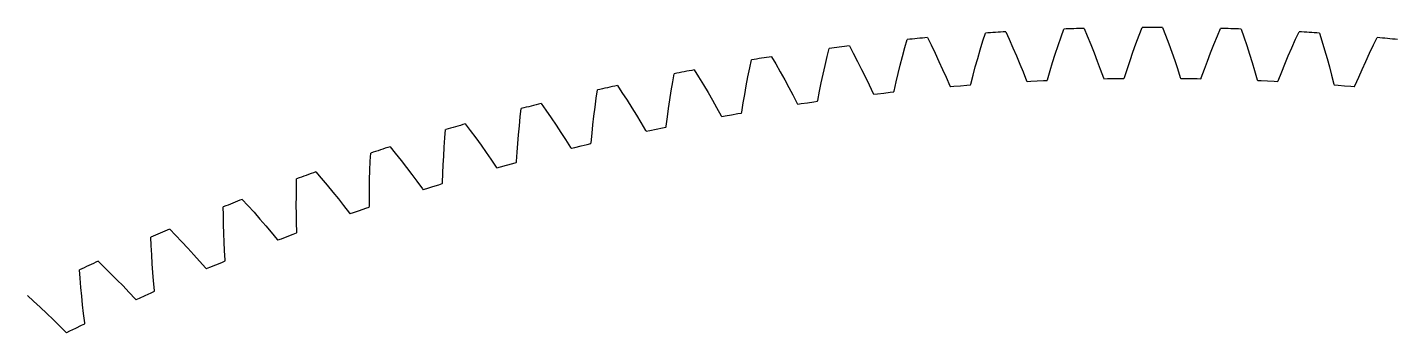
# Model space of a CAD drawing. Extents: x -101 to 121, y -101 to 101.
# Drawn here: x -45.5 to 9.9, y 88.7 to 101 of the extents above; entities that cross this region are included whole.
import ezdxf

# ---------------------------------------------------------------- set-up
doc = ezdxf.new("R2010")
doc.units = 0

msp = doc.modelspace()

# ---------------------------------------------------------------- linework, layer by layer
at = {"layer": 'layer1'}
for p, q in [((-3.694, 100.622), (-3.585, 100.936)), ((-2.76, 100.962), (-2.631, 100.655)), ((-0.532, 100.688), (-0.412, 100.999)), ((0.412, 100.999), (0.532, 100.688)), ((2.631, 100.655), (2.76, 100.962)), ((3.585, 100.936), (3.694, 100.622)), ((-10.005, 100.192), (-9.915, 100.512)), ((-9.094, 100.59), (-8.946, 100.292)), ((-8.946, 100.292), (-8.784, 99.956)), ((-6.961, 100.1), (-6.853, 100.456)), ((-6.853, 100.456), (-6.753, 100.774)), ((-5.93, 100.826), (-5.792, 100.523)), ((-5.792, 100.523), (-5.64, 100.183)), ((-3.813, 100.269), (-3.694, 100.622)), ((-2.631, 100.655), (-2.49, 100.311)), ((-2.49, 100.311), (-2.356, 99.973)), ((-0.785, 99.997), (-0.662, 100.339)), ((-0.662, 100.339), (-0.532, 100.688)), ((0.532, 100.688), (0.662, 100.339)), ((0.662, 100.339), (0.785, 99.997)), ((2.356, 99.973), (2.49, 100.311)), ((2.49, 100.311), (2.631, 100.655)), ((3.694, 100.622), (3.813, 100.269)), ((5.64, 100.183), (5.792, 100.523)), ((5.792, 100.523), (5.93, 100.826)), ((6.753, 100.774), (6.853, 100.456)), ((6.853, 100.456), (6.961, 100.1)), ((8.784, 99.956), (8.946, 100.292)), ((8.946, 100.292), (9.094, 100.59)), ((-15.393, 99.82), (-15.226, 99.532)), ((-13.233, 99.465), (-13.147, 99.828)), ((-13.147, 99.828), (-13.068, 100.151)), ((-12.25, 100.254), (-12.092, 99.961)), ((-12.092, 99.961), (-11.919, 99.631)), ((-10.192, 99.48), (-10.102, 99.832)), ((-10.102, 99.832), (-10.005, 100.192)), ((-8.784, 99.956), (-8.629, 99.628)), ((-7.158, 99.411), (-7.063, 99.751)), ((-7.063, 99.751), (-6.961, 100.1)), ((-5.64, 100.183), (-5.495, 99.849)), ((-5.495, 99.849), (-5.358, 99.524)), ((-4.032, 99.586), (-3.926, 99.923)), ((-3.926, 99.923), (-3.813, 100.269)), ((-2.356, 99.973), (-2.229, 99.643)), ((-0.902, 99.664), (-0.785, 99.997)), ((0.785, 99.997), (0.902, 99.664)), ((2.229, 99.643), (2.356, 99.973)), ((3.813, 100.269), (3.926, 99.923)), ((3.926, 99.923), (4.032, 99.586)), ((5.358, 99.524), (5.495, 99.849)), ((5.495, 99.849), (5.64, 100.183)), ((6.961, 100.1), (7.063, 99.751)), ((7.063, 99.751), (7.158, 99.411)), ((8.629, 99.628), (8.784, 99.956)), ((-18.52, 99.287), (-18.345, 99.005)), ((-16.35, 99), (-16.276, 99.366)), ((-16.276, 99.366), (-16.207, 99.691)), ((-15.226, 99.532), (-15.043, 99.208)), ((-15.043, 99.208), (-14.867, 98.889)), ((-13.312, 99.11), (-13.233, 99.465)), ((-11.919, 99.631), (-11.754, 99.307)), ((-11.754, 99.307), (-11.596, 98.991)), ((-10.277, 99.137), (-10.192, 99.48)), ((-8.629, 99.628), (-8.481, 99.306)), ((-8.481, 99.306), (-8.342, 98.994)), ((-7.247, 99.08), (-7.158, 99.411)), ((-5.358, 99.524), (-5.228, 99.207)), ((-5.228, 99.207), (-5.087, 98.851)), ((-4.238, 98.891), (-4.131, 99.258)), ((-4.131, 99.258), (-4.032, 99.586)), ((-2.229, 99.643), (-2.109, 99.322)), ((-2.109, 99.322), (-1.979, 98.962)), ((-1.13, 98.975), (-1.011, 99.339)), ((-1.011, 99.339), (-0.902, 99.664)), ((0.902, 99.664), (1.011, 99.339)), ((1.011, 99.339), (1.13, 98.975)), ((1.979, 98.962), (2.109, 99.322)), ((2.109, 99.322), (2.229, 99.643)), ((4.032, 99.586), (4.131, 99.258)), ((4.131, 99.258), (4.238, 98.891)), ((5.087, 98.851), (5.228, 99.207)), ((5.228, 99.207), (5.358, 99.524)), ((7.158, 99.411), (7.247, 99.08)), ((8.342, 98.994), (8.481, 99.306)), ((8.481, 99.306), (8.629, 99.628)), ((-21.63, 98.657), (-21.446, 98.38)), ((-19.452, 98.438), (-19.389, 98.805)), ((-19.389, 98.805), (-19.33, 99.133)), ((-18.345, 99.005), (-18.152, 98.686)), ((-18.152, 98.686), (-17.966, 98.373)), ((-16.482, 98.296), (-16.419, 98.643)), ((-16.419, 98.643), (-16.35, 99)), ((-14.867, 98.889), (-14.7, 98.578)), ((-13.454, 98.429), (-13.386, 98.765)), ((-13.386, 98.765), (-13.312, 99.11)), ((-11.596, 98.991), (-11.447, 98.683)), ((-11.447, 98.683), (-11.284, 98.336)), ((-10.439, 98.429), (-10.356, 98.803)), ((-10.356, 98.803), (-10.277, 99.137)), ((-8.342, 98.994), (-8.189, 98.642)), ((-8.189, 98.642), (-8.177, 98.622)), ((-8.177, 98.622), (-8.166, 98.613)), ((-8.166, 98.613), (-8.021, 98.625)), ((-8.021, 98.625), (-7.764, 98.645)), ((-7.764, 98.645), (-7.506, 98.665)), ((-7.506, 98.665), (-7.362, 98.677)), ((-7.362, 98.677), (-7.351, 98.687)), ((-7.351, 98.687), (-7.342, 98.709)), ((-7.342, 98.709), (-7.247, 99.08)), ((-5.087, 98.851), (-5.075, 98.83)), ((-5.075, 98.83), (-5.064, 98.821)), ((-5.064, 98.821), (-4.919, 98.828)), ((-4.919, 98.828), (-4.661, 98.84)), ((-4.661, 98.84), (-4.403, 98.852)), ((-4.403, 98.852), (-4.258, 98.859)), ((-4.258, 98.859), (-4.248, 98.869)), ((-4.248, 98.869), (-4.238, 98.891)), ((-1.979, 98.962), (-1.969, 98.941)), ((-1.969, 98.941), (-1.957, 98.931)), ((-1.957, 98.931), (-1.813, 98.934)), ((-1.813, 98.934), (-1.554, 98.938)), ((-1.554, 98.938), (-1.296, 98.942)), ((-1.296, 98.942), (-1.151, 98.944)), ((-1.151, 98.944), (-1.14, 98.954)), ((-1.14, 98.954), (-1.13, 98.975)), ((1.13, 98.975), (1.14, 98.954)), ((1.14, 98.954), (1.151, 98.944)), ((1.151, 98.944), (1.296, 98.942)), ((1.296, 98.942), (1.554, 98.938)), ((1.554, 98.938), (1.813, 98.934)), ((1.813, 98.934), (1.957, 98.931)), ((1.957, 98.931), (1.969, 98.941)), ((1.969, 98.941), (1.979, 98.962)), ((4.238, 98.891), (4.248, 98.869)), ((4.248, 98.869), (4.258, 98.859)), ((4.258, 98.859), (4.403, 98.852)), ((4.403, 98.852), (4.661, 98.84)), ((4.661, 98.84), (4.919, 98.828)), ((4.919, 98.828), (5.064, 98.821)), ((5.064, 98.821), (5.075, 98.83)), ((5.075, 98.83), (5.087, 98.851)), ((7.247, 99.08), (7.342, 98.709)), ((7.342, 98.709), (7.351, 98.687)), ((7.351, 98.687), (7.362, 98.677)), ((7.362, 98.677), (7.506, 98.665)), ((7.506, 98.665), (7.764, 98.645)), ((7.764, 98.645), (8.021, 98.625)), ((8.021, 98.625), (8.166, 98.613)), ((8.166, 98.613), (8.177, 98.622)), ((8.177, 98.622), (8.189, 98.642)), ((8.189, 98.642), (8.342, 98.994)), ((-22.534, 97.779), (-22.483, 98.148)), ((-22.483, 98.148), (-22.435, 98.477)), ((-21.446, 98.38), (-21.242, 98.067)), ((-21.242, 98.067), (-21.047, 97.76)), ((-19.561, 97.73), (-19.509, 98.079)), ((-19.509, 98.079), (-19.452, 98.438)), ((-17.966, 98.373), (-17.789, 98.068)), ((-17.789, 98.068), (-17.621, 97.769)), ((-16.539, 97.958), (-16.482, 98.296)), ((-14.7, 98.578), (-14.541, 98.274)), ((-14.541, 98.274), (-14.367, 97.933)), ((-13.526, 98.053), (-13.454, 98.429)), ((-11.284, 98.336), (-11.271, 98.317)), ((-11.271, 98.317), (-11.259, 98.308)), ((-11.259, 98.308), (-11.115, 98.324)), ((-11.115, 98.324), (-10.858, 98.352)), ((-10.858, 98.352), (-10.601, 98.381)), ((-10.601, 98.381), (-10.457, 98.397)), ((-10.457, 98.397), (-10.448, 98.408)), ((-10.448, 98.408), (-10.439, 98.429)), ((-25.555, 97.393), (-25.517, 97.724)), ((-24.718, 97.929), (-24.525, 97.657)), ((-24.525, 97.657), (-24.312, 97.352)), ((-22.58, 97.418), (-22.534, 97.779)), ((-21.047, 97.76), (-20.861, 97.46)), ((-19.608, 97.39), (-19.561, 97.73)), ((-17.621, 97.769), (-17.436, 97.434)), ((-17.012, 97.477), (-16.758, 97.521)), ((-16.758, 97.521), (-16.615, 97.546)), ((-16.615, 97.546), (-16.606, 97.557)), ((-16.606, 97.557), (-16.599, 97.58)), ((-16.599, 97.58), (-16.539, 97.958)), ((-14.367, 97.933), (-14.354, 97.914)), ((-14.354, 97.914), (-14.341, 97.906)), ((-14.341, 97.906), (-14.198, 97.926)), ((-14.198, 97.926), (-13.942, 97.963)), ((-13.942, 97.963), (-13.686, 97.999)), ((-13.686, 97.999), (-13.543, 98.02)), ((-13.543, 98.02), (-13.534, 98.031)), ((-13.534, 98.031), (-13.526, 98.053)), ((-27.782, 97.104), (-27.581, 96.839)), ((-25.629, 96.661), (-25.594, 97.022)), ((-25.594, 97.022), (-25.555, 97.393)), ((-24.312, 97.352), (-24.108, 97.051)), ((-24.108, 97.051), (-23.912, 96.757)), ((-22.657, 96.726), (-22.621, 97.067)), ((-22.621, 97.067), (-22.58, 97.418)), ((-20.861, 97.46), (-20.683, 97.167)), ((-20.683, 97.167), (-20.488, 96.838)), ((-19.813, 96.947), (-19.671, 96.976)), ((-19.671, 96.976), (-19.662, 96.988)), ((-19.662, 96.988), (-19.656, 97.01)), ((-19.656, 97.01), (-19.608, 97.39)), ((-17.436, 97.434), (-17.422, 97.415)), ((-17.422, 97.415), (-17.41, 97.407)), ((-17.41, 97.407), (-17.267, 97.432)), ((-17.267, 97.432), (-17.012, 97.477)), ((-28.629, 96.171), (-28.602, 96.542)), ((-28.602, 96.542), (-28.574, 96.874)), ((-27.581, 96.839), (-27.358, 96.54)), ((-27.358, 96.54), (-27.144, 96.246)), ((-25.659, 96.309), (-25.629, 96.661)), ((-23.912, 96.757), (-23.725, 96.47)), ((-23.725, 96.47), (-23.52, 96.147)), ((-22.693, 96.345), (-22.657, 96.726)), ((-20.488, 96.838), (-20.473, 96.82)), ((-20.473, 96.82), (-20.461, 96.812)), ((-20.461, 96.812), (-20.319, 96.842)), ((-20.319, 96.842), (-20.066, 96.894)), ((-20.066, 96.894), (-19.813, 96.947)), ((-31.62, 95.596), (-31.603, 95.929)), ((-30.818, 96.183), (-30.609, 95.925)), ((-30.609, 95.925), (-30.377, 95.633)), ((-28.653, 95.808), (-28.629, 96.171)), ((-27.144, 96.246), (-26.939, 95.958)), ((-26.939, 95.958), (-26.743, 95.677)), ((-25.709, 95.585), (-25.684, 95.967)), ((-25.684, 95.967), (-25.659, 96.309)), ((-23.52, 96.147), (-23.504, 96.129)), ((-23.504, 96.129), (-23.492, 96.122)), ((-23.492, 96.122), (-23.351, 96.156)), ((-23.351, 96.156), (-23.099, 96.216)), ((-23.099, 96.216), (-22.848, 96.276)), ((-22.848, 96.276), (-22.707, 96.31)), ((-22.707, 96.31), (-22.699, 96.322)), ((-22.699, 96.322), (-22.693, 96.345)), ((-31.636, 95.224), (-31.62, 95.596)), ((-30.377, 95.633), (-30.154, 95.346)), ((-30.154, 95.346), (-29.94, 95.065)), ((-28.686, 95.113), (-28.671, 95.455)), ((-28.671, 95.455), (-28.653, 95.808)), ((-26.743, 95.677), (-26.528, 95.36)), ((-26.528, 95.36), (-26.512, 95.343)), ((-26.512, 95.343), (-26.499, 95.337)), ((-26.499, 95.337), (-26.36, 95.375)), ((-26.36, 95.375), (-26.11, 95.443)), ((-26.11, 95.443), (-25.861, 95.511)), ((-25.861, 95.511), (-25.721, 95.549)), ((-25.721, 95.549), (-25.713, 95.562)), ((-25.713, 95.562), (-25.709, 95.585)), ((-34.607, 94.556), (-34.6, 94.889)), ((-33.824, 95.168), (-33.607, 94.916)), ((-33.607, 94.916), (-33.366, 94.632)), ((-31.656, 94.507), (-31.648, 94.861)), ((-31.648, 94.861), (-31.636, 95.224)), ((-29.94, 95.065), (-29.736, 94.79)), ((-29.736, 94.79), (-29.51, 94.48)), ((-28.698, 94.73), (-28.686, 95.113)), ((-34.612, 93.82), (-34.611, 94.183)), ((-34.611, 94.183), (-34.607, 94.556)), ((-33.366, 94.632), (-33.134, 94.352)), ((-33.134, 94.352), (-32.911, 94.077)), ((-31.659, 94.165), (-31.656, 94.507)), ((-29.51, 94.48), (-29.494, 94.463)), ((-29.494, 94.463), (-29.481, 94.457)), ((-29.481, 94.457), (-29.342, 94.5)), ((-29.342, 94.5), (-29.095, 94.576)), ((-29.095, 94.576), (-28.848, 94.652)), ((-28.848, 94.652), (-28.71, 94.694)), ((-28.71, 94.694), (-28.702, 94.707)), ((-28.702, 94.707), (-28.698, 94.73)), ((-37.56, 93.422), (-37.564, 93.755)), ((-36.797, 94.058), (-36.572, 93.814)), ((-36.572, 93.814), (-36.322, 93.537)), ((-34.608, 93.466), (-34.612, 93.82)), ((-32.911, 94.077), (-32.698, 93.809)), ((-32.698, 93.809), (-32.463, 93.506)), ((-32.052, 93.615), (-31.807, 93.699)), ((-31.807, 93.699), (-31.67, 93.746)), ((-31.67, 93.746), (-31.663, 93.759)), ((-31.663, 93.759), (-31.66, 93.782)), ((-31.66, 93.782), (-31.659, 94.165)), ((-37.553, 93.05), (-37.56, 93.422)), ((-36.322, 93.537), (-36.081, 93.264)), ((-36.081, 93.264), (-35.85, 92.997)), ((-34.602, 93.124), (-34.608, 93.466)), ((-34.59, 92.741), (-34.602, 93.124)), ((-32.463, 93.506), (-32.447, 93.49)), ((-32.447, 93.49), (-32.433, 93.485)), ((-32.433, 93.485), (-32.296, 93.531)), ((-32.296, 93.531), (-32.052, 93.615)), ((-40.476, 92.196), (-40.49, 92.529)), ((-39.733, 92.856), (-39.5, 92.618)), ((-39.5, 92.618), (-39.242, 92.35)), ((-37.542, 92.686), (-37.553, 93.05)), ((-37.527, 92.333), (-37.542, 92.686)), ((-35.85, 92.997), (-35.629, 92.736)), ((-35.629, 92.736), (-35.385, 92.441)), ((-35.218, 92.471), (-34.976, 92.562)), ((-34.976, 92.562), (-34.734, 92.654)), ((-34.734, 92.654), (-34.599, 92.705)), ((-34.599, 92.705), (-34.592, 92.718)), ((-34.592, 92.718), (-34.59, 92.741)), ((-40.457, 91.824), (-40.476, 92.196)), ((-39.242, 92.35), (-38.993, 92.085)), ((-38.993, 92.085), (-38.754, 91.825)), ((-37.51, 91.991), (-37.527, 92.333)), ((-37.486, 91.609), (-37.51, 91.991)), ((-35.385, 92.441), (-35.367, 92.425)), ((-35.367, 92.425), (-35.354, 92.42)), ((-35.354, 92.42), (-35.218, 92.471)), ((-42.63, 91.562), (-42.39, 91.332)), ((-40.435, 91.461), (-40.457, 91.824)), ((-40.409, 91.109), (-40.435, 91.461)), ((-38.754, 91.825), (-38.524, 91.571)), ((-38.524, 91.571), (-38.271, 91.284)), ((-38.105, 91.319), (-37.867, 91.418)), ((-37.867, 91.418), (-37.628, 91.517)), ((-37.628, 91.517), (-37.494, 91.572)), ((-37.494, 91.572), (-37.488, 91.585)), ((-37.488, 91.585), (-37.486, 91.609)), ((-43.352, 90.879), (-43.376, 91.211)), ((-43.321, 90.508), (-43.352, 90.879)), ((-42.39, 91.332), (-42.124, 91.072)), ((-42.124, 91.072), (-41.866, 90.815)), ((-40.381, 90.767), (-40.409, 91.109)), ((-38.271, 91.284), (-38.253, 91.268)), ((-38.253, 91.268), (-38.239, 91.264)), ((-38.239, 91.264), (-38.105, 91.319)), ((-43.287, 90.146), (-43.321, 90.508)), ((-41.866, 90.815), (-41.619, 90.563)), ((-41.619, 90.563), (-41.381, 90.315)), ((-41.381, 90.315), (-41.119, 90.036)), ((-40.484, 90.29), (-40.352, 90.349)), ((-40.345, 90.386), (-40.381, 90.767)), ((-40.352, 90.349), (-40.346, 90.363)), ((-40.346, 90.363), (-40.345, 90.386)), ((-45.485, 90.178), (-45.238, 89.955)), ((-45.238, 89.955), (-44.963, 89.704)), ((-43.251, 89.795), (-43.287, 90.146)), ((-43.212, 89.454), (-43.251, 89.795)), ((-41.119, 90.036), (-41.101, 90.022)), ((-41.101, 90.022), (-41.087, 90.017)), ((-41.087, 90.017), (-40.955, 90.077)), ((-40.955, 90.077), (-40.719, 90.183)), ((-40.719, 90.183), (-40.484, 90.29)), ((-44.963, 89.704), (-44.698, 89.455)), ((-44.698, 89.455), (-44.443, 89.211)), ((-44.443, 89.211), (-44.198, 88.971)), ((-43.164, 89.074), (-43.212, 89.454)), ((-44.198, 88.971), (-43.927, 88.7)), ((-43.927, 88.7), (-43.908, 88.686)), ((-43.908, 88.686), (-43.894, 88.682)), ((-43.894, 88.682), (-43.764, 88.746)), ((-43.764, 88.746), (-43.532, 88.86)), ((-43.532, 88.86), (-43.3, 88.974)), ((-43.3, 88.974), (-43.17, 89.037)), ((-43.17, 89.037), (-43.164, 89.051)), ((-43.164, 89.051), (-43.164, 89.074))]:
    msp.add_line(p, q, dxfattribs=at)
for start, end in [(91.56614, 92.03387), (89.76613, 90.23387), (87.96613, 88.43386), (95.16613, 95.63386), (93.36613, 93.83387), (86.16613, 86.63387), (84.36614, 84.83387), (98.76614, 99.23387), (96.96613, 97.43387), (100.56613, 101.03386), (102.36614, 102.83387), (104.16614, 104.63387), (105.96613, 106.43386), (107.76614, 108.23387), (109.56614, 110.03387), (111.36613, 111.83386), (113.16614, 113.63387), (114.96614, 115.43387)]:
    msp.add_arc((0, 0), 101, start, end, dxfattribs=at)
at = {"layer": 'layer3'}
for p, q in [((-3.694, 100.622), (-3.585, 100.936)), ((-2.76, 100.962), (-2.631, 100.655)), ((-0.532, 100.688), (-0.412, 100.999)), ((0.412, 100.999), (0.532, 100.688)), ((2.631, 100.655), (2.76, 100.962)), ((3.585, 100.936), (3.694, 100.622)), ((-10.005, 100.192), (-9.915, 100.512)), ((-9.094, 100.59), (-8.946, 100.292)), ((-8.946, 100.292), (-8.784, 99.956)), ((-6.961, 100.1), (-6.853, 100.456)), ((-6.853, 100.456), (-6.753, 100.774)), ((-5.93, 100.826), (-5.792, 100.523)), ((-5.792, 100.523), (-5.64, 100.183)), ((-3.813, 100.269), (-3.694, 100.622)), ((-2.631, 100.655), (-2.49, 100.311)), ((-2.49, 100.311), (-2.356, 99.973)), ((-0.785, 99.997), (-0.662, 100.339)), ((-0.662, 100.339), (-0.532, 100.688)), ((0.532, 100.688), (0.662, 100.339)), ((0.662, 100.339), (0.785, 99.997)), ((2.356, 99.973), (2.49, 100.311)), ((2.49, 100.311), (2.631, 100.655)), ((3.694, 100.622), (3.813, 100.269)), ((5.64, 100.183), (5.792, 100.523)), ((5.792, 100.523), (5.93, 100.826)), ((6.753, 100.774), (6.853, 100.456)), ((6.853, 100.456), (6.961, 100.1)), ((8.784, 99.956), (8.946, 100.292)), ((8.946, 100.292), (9.094, 100.59)), ((-15.393, 99.82), (-15.226, 99.532)), ((-13.233, 99.465), (-13.147, 99.828)), ((-13.147, 99.828), (-13.068, 100.151)), ((-12.25, 100.254), (-12.092, 99.961)), ((-12.092, 99.961), (-11.919, 99.631)), ((-10.192, 99.48), (-10.102, 99.832)), ((-10.102, 99.832), (-10.005, 100.192)), ((-8.784, 99.956), (-8.629, 99.628)), ((-7.158, 99.411), (-7.063, 99.751)), ((-7.063, 99.751), (-6.961, 100.1)), ((-5.64, 100.183), (-5.495, 99.849)), ((-5.495, 99.849), (-5.358, 99.524)), ((-4.032, 99.586), (-3.926, 99.923)), ((-3.926, 99.923), (-3.813, 100.269)), ((-2.356, 99.973), (-2.229, 99.643)), ((-0.902, 99.664), (-0.785, 99.997)), ((0.785, 99.997), (0.902, 99.664)), ((2.229, 99.643), (2.356, 99.973)), ((3.813, 100.269), (3.926, 99.923)), ((3.926, 99.923), (4.032, 99.586)), ((5.358, 99.524), (5.495, 99.849)), ((5.495, 99.849), (5.64, 100.183)), ((6.961, 100.1), (7.063, 99.751)), ((7.063, 99.751), (7.158, 99.411)), ((8.629, 99.628), (8.784, 99.956)), ((-18.52, 99.287), (-18.345, 99.005)), ((-16.35, 99), (-16.276, 99.366)), ((-16.276, 99.366), (-16.207, 99.691)), ((-15.226, 99.532), (-15.043, 99.208)), ((-15.043, 99.208), (-14.867, 98.889)), ((-13.312, 99.11), (-13.233, 99.465)), ((-11.919, 99.631), (-11.754, 99.307)), ((-11.754, 99.307), (-11.596, 98.991)), ((-10.277, 99.137), (-10.192, 99.48)), ((-8.629, 99.628), (-8.481, 99.306)), ((-8.481, 99.306), (-8.342, 98.994)), ((-7.247, 99.08), (-7.158, 99.411)), ((-5.358, 99.524), (-5.228, 99.207)), ((-5.228, 99.207), (-5.087, 98.851)), ((-4.238, 98.891), (-4.131, 99.258)), ((-4.131, 99.258), (-4.032, 99.586)), ((-2.229, 99.643), (-2.109, 99.322)), ((-2.109, 99.322), (-1.979, 98.962)), ((-1.13, 98.975), (-1.011, 99.339)), ((-1.011, 99.339), (-0.902, 99.664)), ((0.902, 99.664), (1.011, 99.339)), ((1.011, 99.339), (1.13, 98.975)), ((1.979, 98.962), (2.109, 99.322)), ((2.109, 99.322), (2.229, 99.643)), ((4.032, 99.586), (4.131, 99.258)), ((4.131, 99.258), (4.238, 98.891)), ((5.087, 98.851), (5.228, 99.207)), ((5.228, 99.207), (5.358, 99.524)), ((7.158, 99.411), (7.247, 99.08)), ((8.342, 98.994), (8.481, 99.306)), ((8.481, 99.306), (8.629, 99.628)), ((-21.63, 98.657), (-21.446, 98.38)), ((-19.452, 98.438), (-19.389, 98.805)), ((-19.389, 98.805), (-19.33, 99.133)), ((-18.345, 99.005), (-18.152, 98.686)), ((-18.152, 98.686), (-17.966, 98.373)), ((-16.482, 98.296), (-16.419, 98.643)), ((-16.419, 98.643), (-16.35, 99)), ((-14.867, 98.889), (-14.7, 98.578)), ((-13.454, 98.429), (-13.386, 98.765)), ((-13.386, 98.765), (-13.312, 99.11)), ((-11.596, 98.991), (-11.447, 98.683)), ((-11.447, 98.683), (-11.284, 98.336)), ((-10.439, 98.429), (-10.356, 98.803)), ((-10.356, 98.803), (-10.277, 99.137)), ((-8.342, 98.994), (-8.189, 98.642)), ((-8.189, 98.642), (-8.177, 98.622)), ((-8.177, 98.622), (-8.166, 98.613)), ((-8.166, 98.613), (-8.021, 98.625)), ((-8.021, 98.625), (-7.764, 98.645)), ((-7.764, 98.645), (-7.506, 98.665)), ((-7.506, 98.665), (-7.362, 98.677)), ((-7.362, 98.677), (-7.351, 98.687)), ((-7.351, 98.687), (-7.342, 98.709)), ((-7.342, 98.709), (-7.247, 99.08)), ((-5.087, 98.851), (-5.075, 98.83)), ((-5.075, 98.83), (-5.064, 98.821)), ((-5.064, 98.821), (-4.919, 98.828)), ((-4.919, 98.828), (-4.661, 98.84)), ((-4.661, 98.84), (-4.403, 98.852)), ((-4.403, 98.852), (-4.258, 98.859)), ((-4.258, 98.859), (-4.248, 98.869)), ((-4.248, 98.869), (-4.238, 98.891)), ((-1.979, 98.962), (-1.969, 98.941)), ((-1.969, 98.941), (-1.957, 98.931)), ((-1.957, 98.931), (-1.813, 98.934)), ((-1.813, 98.934), (-1.554, 98.938)), ((-1.554, 98.938), (-1.296, 98.942)), ((-1.296, 98.942), (-1.151, 98.944)), ((-1.151, 98.944), (-1.14, 98.954)), ((-1.14, 98.954), (-1.13, 98.975)), ((1.13, 98.975), (1.14, 98.954)), ((1.14, 98.954), (1.151, 98.944)), ((1.151, 98.944), (1.296, 98.942)), ((1.296, 98.942), (1.554, 98.938)), ((1.554, 98.938), (1.813, 98.934)), ((1.813, 98.934), (1.957, 98.931)), ((1.957, 98.931), (1.969, 98.941)), ((1.969, 98.941), (1.979, 98.962)), ((4.238, 98.891), (4.248, 98.869)), ((4.248, 98.869), (4.258, 98.859)), ((4.258, 98.859), (4.403, 98.852)), ((4.403, 98.852), (4.661, 98.84)), ((4.661, 98.84), (4.919, 98.828)), ((4.919, 98.828), (5.064, 98.821)), ((5.064, 98.821), (5.075, 98.83)), ((5.075, 98.83), (5.087, 98.851)), ((7.247, 99.08), (7.342, 98.709)), ((7.342, 98.709), (7.351, 98.687)), ((7.351, 98.687), (7.362, 98.677)), ((7.362, 98.677), (7.506, 98.665)), ((7.506, 98.665), (7.764, 98.645)), ((7.764, 98.645), (8.021, 98.625)), ((8.021, 98.625), (8.166, 98.613)), ((8.166, 98.613), (8.177, 98.622)), ((8.177, 98.622), (8.189, 98.642)), ((8.189, 98.642), (8.342, 98.994)), ((-22.534, 97.779), (-22.483, 98.148)), ((-22.483, 98.148), (-22.435, 98.477)), ((-21.446, 98.38), (-21.242, 98.067)), ((-21.242, 98.067), (-21.047, 97.76)), ((-19.561, 97.73), (-19.509, 98.079)), ((-19.509, 98.079), (-19.452, 98.438)), ((-17.966, 98.373), (-17.789, 98.068)), ((-17.789, 98.068), (-17.621, 97.769)), ((-16.539, 97.958), (-16.482, 98.296)), ((-14.7, 98.578), (-14.541, 98.274)), ((-14.541, 98.274), (-14.367, 97.933)), ((-13.526, 98.053), (-13.454, 98.429)), ((-11.284, 98.336), (-11.271, 98.317)), ((-11.271, 98.317), (-11.259, 98.308)), ((-11.259, 98.308), (-11.115, 98.324)), ((-11.115, 98.324), (-10.858, 98.352)), ((-10.858, 98.352), (-10.601, 98.381)), ((-10.601, 98.381), (-10.457, 98.397)), ((-10.457, 98.397), (-10.448, 98.408)), ((-10.448, 98.408), (-10.439, 98.429)), ((-25.555, 97.393), (-25.517, 97.724)), ((-24.718, 97.929), (-24.525, 97.657)), ((-24.525, 97.657), (-24.312, 97.352)), ((-22.58, 97.418), (-22.534, 97.779)), ((-21.047, 97.76), (-20.861, 97.46)), ((-19.608, 97.39), (-19.561, 97.73)), ((-17.621, 97.769), (-17.436, 97.434)), ((-17.012, 97.477), (-16.758, 97.521)), ((-16.758, 97.521), (-16.615, 97.546)), ((-16.615, 97.546), (-16.606, 97.557)), ((-16.606, 97.557), (-16.599, 97.58)), ((-16.599, 97.58), (-16.539, 97.958)), ((-14.367, 97.933), (-14.354, 97.914)), ((-14.354, 97.914), (-14.341, 97.906)), ((-14.341, 97.906), (-14.198, 97.926)), ((-14.198, 97.926), (-13.942, 97.963)), ((-13.942, 97.963), (-13.686, 97.999)), ((-13.686, 97.999), (-13.543, 98.02)), ((-13.543, 98.02), (-13.534, 98.031)), ((-13.534, 98.031), (-13.526, 98.053)), ((-27.782, 97.104), (-27.581, 96.839)), ((-25.629, 96.661), (-25.594, 97.022)), ((-25.594, 97.022), (-25.555, 97.393)), ((-24.312, 97.352), (-24.108, 97.051)), ((-24.108, 97.051), (-23.912, 96.757)), ((-22.657, 96.726), (-22.621, 97.067)), ((-22.621, 97.067), (-22.58, 97.418)), ((-20.861, 97.46), (-20.683, 97.167)), ((-20.683, 97.167), (-20.488, 96.838)), ((-19.813, 96.947), (-19.671, 96.976)), ((-19.671, 96.976), (-19.662, 96.988)), ((-19.662, 96.988), (-19.656, 97.01)), ((-19.656, 97.01), (-19.608, 97.39)), ((-17.436, 97.434), (-17.422, 97.415)), ((-17.422, 97.415), (-17.41, 97.407)), ((-17.41, 97.407), (-17.267, 97.432)), ((-17.267, 97.432), (-17.012, 97.477)), ((-28.629, 96.171), (-28.602, 96.542)), ((-28.602, 96.542), (-28.574, 96.874)), ((-27.581, 96.839), (-27.358, 96.54)), ((-27.358, 96.54), (-27.144, 96.246)), ((-25.659, 96.309), (-25.629, 96.661)), ((-23.912, 96.757), (-23.725, 96.47)), ((-23.725, 96.47), (-23.52, 96.147)), ((-22.693, 96.345), (-22.657, 96.726)), ((-20.488, 96.838), (-20.473, 96.82)), ((-20.473, 96.82), (-20.461, 96.812)), ((-20.461, 96.812), (-20.319, 96.842)), ((-20.319, 96.842), (-20.066, 96.894)), ((-20.066, 96.894), (-19.813, 96.947)), ((-31.62, 95.596), (-31.603, 95.929)), ((-30.818, 96.183), (-30.609, 95.925)), ((-30.609, 95.925), (-30.377, 95.633)), ((-28.653, 95.808), (-28.629, 96.171)), ((-27.144, 96.246), (-26.939, 95.958)), ((-26.939, 95.958), (-26.743, 95.677)), ((-25.709, 95.585), (-25.684, 95.967)), ((-25.684, 95.967), (-25.659, 96.309)), ((-23.52, 96.147), (-23.504, 96.129)), ((-23.504, 96.129), (-23.492, 96.122)), ((-23.492, 96.122), (-23.351, 96.156)), ((-23.351, 96.156), (-23.099, 96.216)), ((-23.099, 96.216), (-22.848, 96.276)), ((-22.848, 96.276), (-22.707, 96.31)), ((-22.707, 96.31), (-22.699, 96.322)), ((-22.699, 96.322), (-22.693, 96.345)), ((-31.636, 95.224), (-31.62, 95.596)), ((-30.377, 95.633), (-30.154, 95.346)), ((-30.154, 95.346), (-29.94, 95.065)), ((-28.686, 95.113), (-28.671, 95.455)), ((-28.671, 95.455), (-28.653, 95.808)), ((-26.743, 95.677), (-26.528, 95.36)), ((-26.528, 95.36), (-26.512, 95.343)), ((-26.512, 95.343), (-26.499, 95.337)), ((-26.499, 95.337), (-26.36, 95.375)), ((-26.36, 95.375), (-26.11, 95.443)), ((-26.11, 95.443), (-25.861, 95.511)), ((-25.861, 95.511), (-25.721, 95.549)), ((-25.721, 95.549), (-25.713, 95.562)), ((-25.713, 95.562), (-25.709, 95.585)), ((-34.607, 94.556), (-34.6, 94.889)), ((-33.824, 95.168), (-33.607, 94.916)), ((-33.607, 94.916), (-33.366, 94.632)), ((-31.656, 94.507), (-31.648, 94.861)), ((-31.648, 94.861), (-31.636, 95.224)), ((-29.94, 95.065), (-29.736, 94.79)), ((-29.736, 94.79), (-29.51, 94.48)), ((-28.698, 94.73), (-28.686, 95.113)), ((-34.612, 93.82), (-34.611, 94.183)), ((-34.611, 94.183), (-34.607, 94.556)), ((-33.366, 94.632), (-33.134, 94.352)), ((-33.134, 94.352), (-32.911, 94.077)), ((-31.659, 94.165), (-31.656, 94.507)), ((-29.51, 94.48), (-29.494, 94.463)), ((-29.494, 94.463), (-29.481, 94.457)), ((-29.481, 94.457), (-29.342, 94.5)), ((-29.342, 94.5), (-29.095, 94.576)), ((-29.095, 94.576), (-28.848, 94.652)), ((-28.848, 94.652), (-28.71, 94.694)), ((-28.71, 94.694), (-28.702, 94.707)), ((-28.702, 94.707), (-28.698, 94.73)), ((-37.56, 93.422), (-37.564, 93.755)), ((-36.797, 94.058), (-36.572, 93.814)), ((-36.572, 93.814), (-36.322, 93.537)), ((-34.608, 93.466), (-34.612, 93.82)), ((-32.911, 94.077), (-32.698, 93.809)), ((-32.698, 93.809), (-32.463, 93.506)), ((-32.052, 93.615), (-31.807, 93.699)), ((-31.807, 93.699), (-31.67, 93.746)), ((-31.67, 93.746), (-31.663, 93.759)), ((-31.663, 93.759), (-31.66, 93.782)), ((-31.66, 93.782), (-31.659, 94.165)), ((-37.553, 93.05), (-37.56, 93.422)), ((-36.322, 93.537), (-36.081, 93.264)), ((-36.081, 93.264), (-35.85, 92.997)), ((-34.602, 93.124), (-34.608, 93.466)), ((-34.59, 92.741), (-34.602, 93.124)), ((-32.463, 93.506), (-32.447, 93.49)), ((-32.447, 93.49), (-32.433, 93.485)), ((-32.433, 93.485), (-32.296, 93.531)), ((-32.296, 93.531), (-32.052, 93.615)), ((-40.476, 92.196), (-40.49, 92.529)), ((-39.733, 92.856), (-39.5, 92.618)), ((-39.5, 92.618), (-39.242, 92.35)), ((-37.542, 92.686), (-37.553, 93.05)), ((-37.527, 92.333), (-37.542, 92.686)), ((-35.85, 92.997), (-35.629, 92.736)), ((-35.629, 92.736), (-35.385, 92.441)), ((-35.218, 92.471), (-34.976, 92.562)), ((-34.976, 92.562), (-34.734, 92.654)), ((-34.734, 92.654), (-34.599, 92.705)), ((-34.599, 92.705), (-34.592, 92.718)), ((-34.592, 92.718), (-34.59, 92.741)), ((-40.457, 91.824), (-40.476, 92.196)), ((-39.242, 92.35), (-38.993, 92.085)), ((-38.993, 92.085), (-38.754, 91.825)), ((-37.51, 91.991), (-37.527, 92.333)), ((-37.486, 91.609), (-37.51, 91.991)), ((-35.385, 92.441), (-35.367, 92.425)), ((-35.367, 92.425), (-35.354, 92.42)), ((-35.354, 92.42), (-35.218, 92.471)), ((-42.63, 91.562), (-42.39, 91.332)), ((-40.435, 91.461), (-40.457, 91.824)), ((-40.409, 91.109), (-40.435, 91.461)), ((-38.754, 91.825), (-38.524, 91.571)), ((-38.524, 91.571), (-38.271, 91.284)), ((-38.105, 91.319), (-37.867, 91.418)), ((-37.867, 91.418), (-37.628, 91.517)), ((-37.628, 91.517), (-37.494, 91.572)), ((-37.494, 91.572), (-37.488, 91.585)), ((-37.488, 91.585), (-37.486, 91.609)), ((-43.352, 90.879), (-43.376, 91.211)), ((-43.321, 90.508), (-43.352, 90.879)), ((-42.39, 91.332), (-42.124, 91.072)), ((-42.124, 91.072), (-41.866, 90.815)), ((-40.381, 90.767), (-40.409, 91.109)), ((-38.271, 91.284), (-38.253, 91.268)), ((-38.253, 91.268), (-38.239, 91.264)), ((-38.239, 91.264), (-38.105, 91.319)), ((-43.287, 90.146), (-43.321, 90.508)), ((-41.866, 90.815), (-41.619, 90.563)), ((-41.619, 90.563), (-41.381, 90.315)), ((-41.381, 90.315), (-41.119, 90.036)), ((-40.484, 90.29), (-40.352, 90.349)), ((-40.345, 90.386), (-40.381, 90.767)), ((-40.352, 90.349), (-40.346, 90.363)), ((-40.346, 90.363), (-40.345, 90.386)), ((-45.485, 90.178), (-45.238, 89.955)), ((-45.238, 89.955), (-44.963, 89.704)), ((-43.251, 89.795), (-43.287, 90.146)), ((-43.212, 89.454), (-43.251, 89.795)), ((-41.119, 90.036), (-41.101, 90.022)), ((-41.101, 90.022), (-41.087, 90.017)), ((-41.087, 90.017), (-40.955, 90.077)), ((-40.955, 90.077), (-40.719, 90.183)), ((-40.719, 90.183), (-40.484, 90.29)), ((-44.963, 89.704), (-44.698, 89.455)), ((-44.698, 89.455), (-44.443, 89.211)), ((-44.443, 89.211), (-44.198, 88.971)), ((-43.164, 89.074), (-43.212, 89.454)), ((-44.198, 88.971), (-43.927, 88.7)), ((-43.927, 88.7), (-43.908, 88.686)), ((-43.908, 88.686), (-43.894, 88.682)), ((-43.894, 88.682), (-43.764, 88.746)), ((-43.764, 88.746), (-43.532, 88.86)), ((-43.532, 88.86), (-43.3, 88.974)), ((-43.3, 88.974), (-43.17, 89.037)), ((-43.17, 89.037), (-43.164, 89.051)), ((-43.164, 89.051), (-43.164, 89.074))]:
    msp.add_line(p, q, dxfattribs=at)
for start, end in [(91.56614, 92.03387), (89.76613, 90.23387), (87.96613, 88.43386), (95.16613, 95.63386), (93.36613, 93.83387), (86.16613, 86.63387), (84.36614, 84.83387), (98.76614, 99.23387), (96.96613, 97.43387), (100.56613, 101.03386), (102.36614, 102.83387), (104.16614, 104.63387), (105.96613, 106.43386), (107.76614, 108.23387), (109.56614, 110.03387), (111.36613, 111.83386), (113.16614, 113.63387), (114.96614, 115.43387)]:
    msp.add_arc((0, 0), 101, start, end, dxfattribs=at)

doc.saveas('drawing.dxf')
